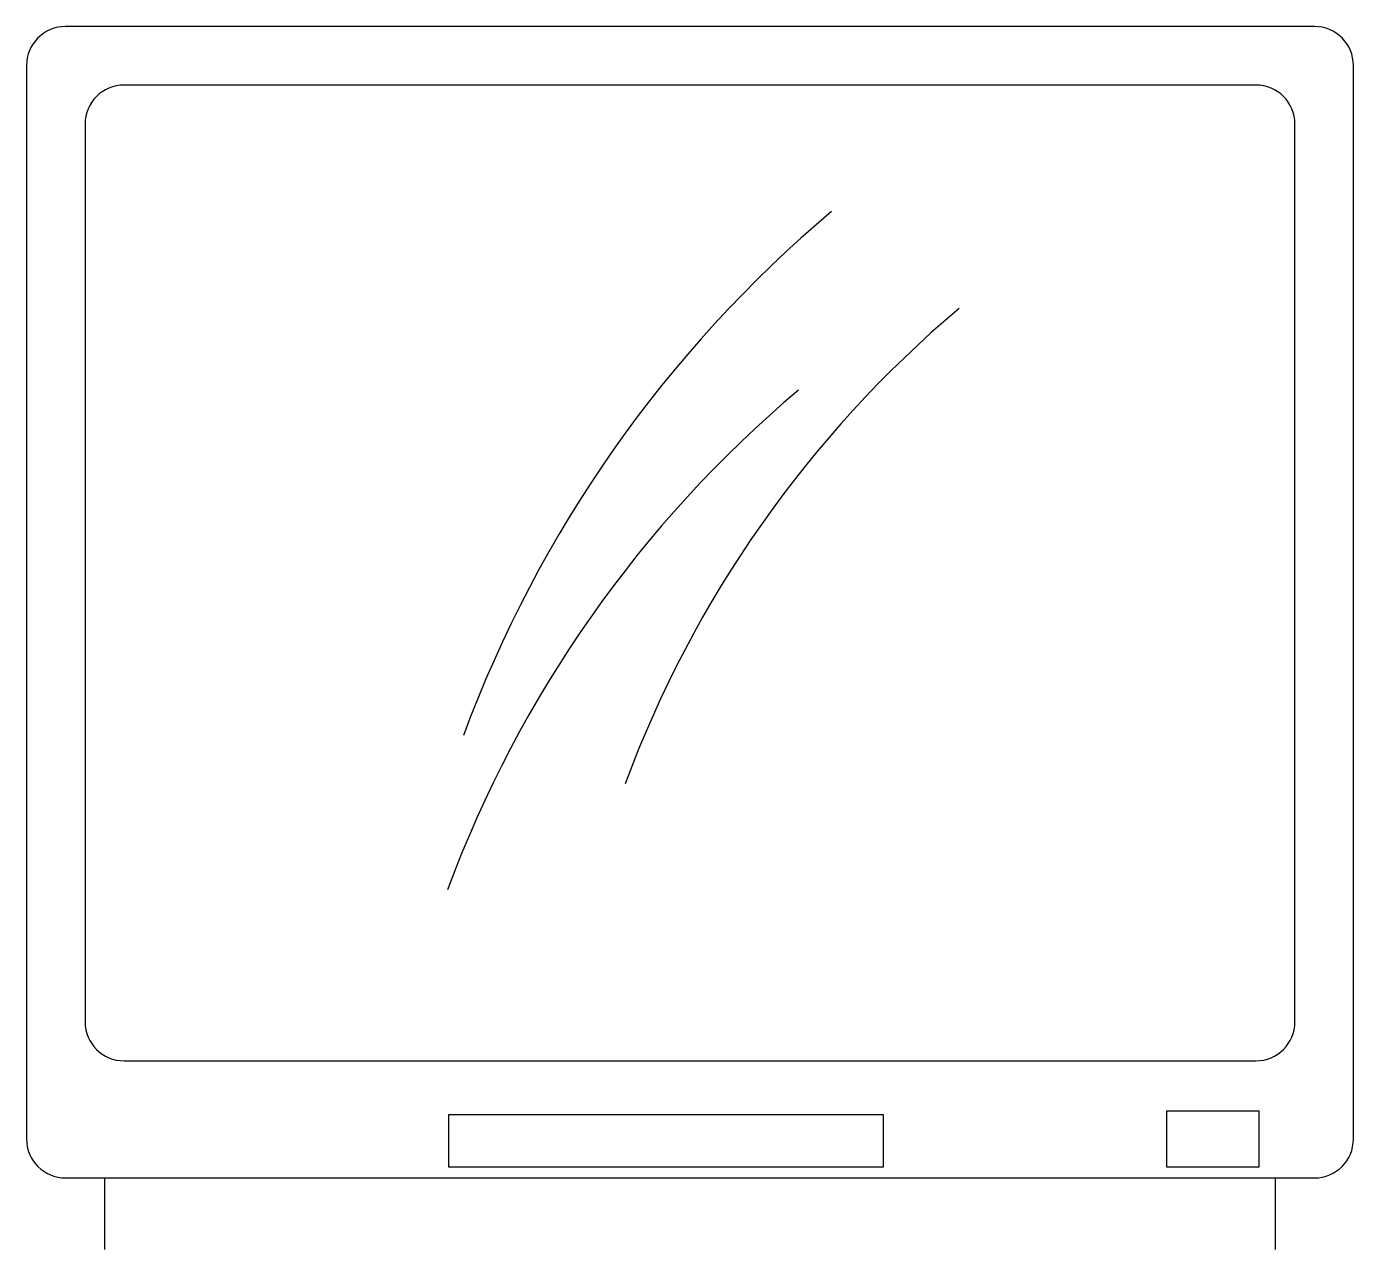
# Model space of a CAD drawing. Header units: metres. Extents: x 0.033 to 0.713, y -0.74 to -0.113.
import ezdxf

# ---------------------------------------------------------------- set-up
doc = ezdxf.new("R2010")
doc.units = ezdxf.units.M

msp = doc.modelspace()

# ---------------------------------------------------------------- linework, layer by layer
for p, q in [((0.69254, -0.11346), (0.05254, -0.11346)), ((0.03254, -0.13346), (0.03254, -0.68346)), ((0.71254, -0.68346), (0.71254, -0.13346)), ((0.66254, -0.14346), (0.08254, -0.14346)), ((0.06254, -0.16346), (0.06254, -0.62346)), ((0.68254, -0.62346), (0.68254, -0.16346)), ((0.08254, -0.64346), (0.66254, -0.64346)), ((0.05254, -0.70346), (0.69254, -0.70346)), ((0.07254, -0.70346), (0.07254, -0.74011)), ((0.67254, -0.74011), (0.67254, -0.70346))]:
    msp.add_line(p, q)
for points in [[(0.24877, -0.67108), (0.24877, -0.69775), (0.47178, -0.69775), (0.47178, -0.67108)], [(0.61665, -0.66917), (0.61665, -0.69775), (0.6643, -0.69775), (0.6643, -0.66917)]]:
    msp.add_lwpolyline(points, close=True)
for centre, radius, start, end in [((0.05254, -0.13346), 0.02, 90, 180), ((0.69254, -0.13346), 0.02, 360, 90), ((0.08254, -0.16346), 0.02, 90, 180), ((0.66254, -0.16346), 0.02, 0, 90), ((0.85976, -0.70014), 0.64338, 130.12884, 159.68694), ((0.88645, -0.70395), 0.58338, 130.12884, 159.68694), ((0.82355, -0.76871), 0.61338, 130.12884, 159.68694), ((0.08254, -0.62346), 0.02, 180, 270), ((0.66254, -0.62346), 0.02, 270, 0), ((0.05254, -0.68346), 0.02, 180, 270), ((0.69254, -0.68346), 0.02, 270, 0)]:
    msp.add_arc(centre, radius, start, end)

doc.saveas('drawing.dxf')
